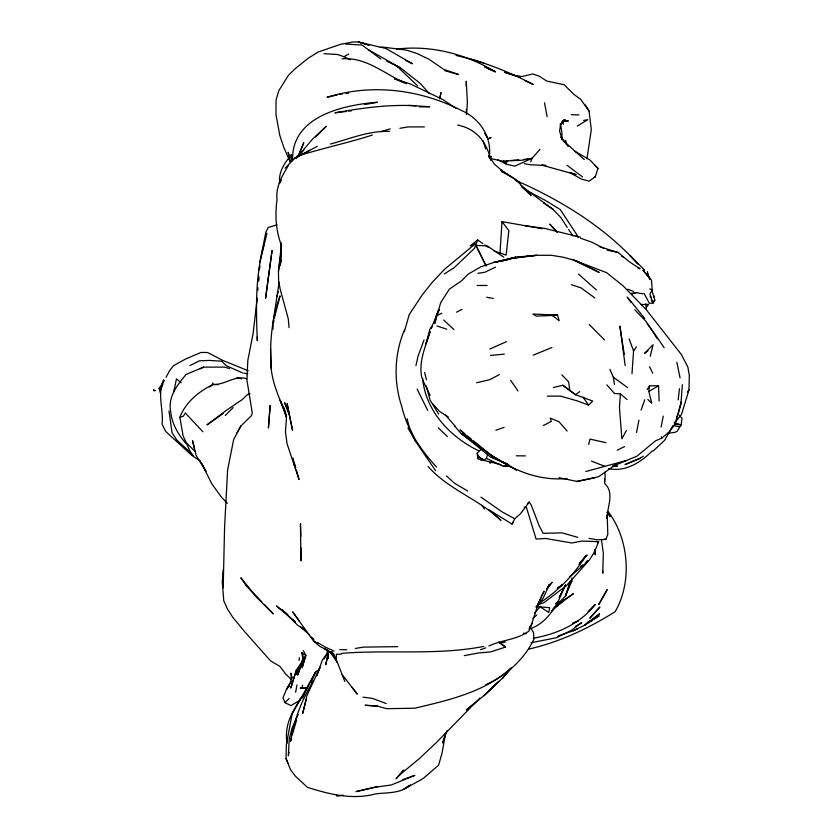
<?xml version="1.0" encoding="UTF-8"?>
<svg xmlns="http://www.w3.org/2000/svg" width="839" height="839" viewBox="0 0 839 839"><rect width="100%" height="100%" fill="white"/><g stroke="black" fill="none" stroke-linecap="round" stroke-linejoin="round"><path stroke-width="1.26" d="M644.1 293.461L649.386 303.33L652.899 303.047L649.973 294.111L652.197 289.623L651.494 280.257L642.957 270.179L648.725 277.069L649.722 279.439M223.111 569.849L223.195 587.835L224.579 527.343L227.61 469.987L233.641 439.563L240.615 426.369L251.606 415.42L252.224 412.547L246.928 380.067L247.809 360.434L253.116 333.523L257.185 298.632M257.321 336.879L257.29 340.613C256 308.888 255.255 276.314 263.729 245.46M272.99 329.15L273.063 325.501M410.376 784.843C401.503 793.6 387.282 792.477 375.778 793.83C352.779 800.154 329.475 794.355 307.41 787.318L295.255 776.023L290.619 769.94L286.057 758.55L286.34 744.665L292.15 713.895L315.789 671.756L318.904 669.774M287.011 743.291C283.865 724.026 293.461 708.986 304.232 694.042M675.143 422.279L681.457 414.508L688.966 390.03L689.333 375.494L687.886 367.146L681.415 354.582L646.282 309.696L622.884 285.659L606.618 272.675L573.404 259.985L563.189 257.237L551.433 255.276L536.541 255.308L515.943 257.174L493.94 262.429L480.663 266.917L467.942 274.29L461.46 280.918L449.368 289.14L440.664 302.68L434.78 323.487L436.521 315.695L439.248 309.581L436.416 315.999L438.398 310.577M286.602 416.815C280.121 399.217 270.903 381.724 270.882 362.333C269.78 339.889 272.287 317.048 280.048 295.884L274.384 317.971M336.187 659.349L336.418 654.2L341.274 654.189M534.506 613.204L540.578 606.272M502.016 221.622L508.853 230.526L506.127 255.15L499.992 252.927L502.016 221.622L541.973 228.69M466.589 114.534L467.386 102.169L466.274 81.268L466.295 86.375M606.838 384.891L614.526 393.501L620.357 393.869L619.455 407.618L621.877 438.755L626.502 430.428M258.643 281.117L258.821 278.569M259.419 269.665L259.681 265.848L259.345 269.77M328.448 652.302L327.976 658.605L327.881 650.886M559.078 477.737L576.907 481.387L598.564 476.751L614.379 465.551L636.853 456.248L655.511 440.842L661.698 438.168L669.27 431.896L674.913 424.398L680.922 404.167L682.369 384.682M256.975 300.719L257.164 298.149M257.762 290.409L257.961 287.829M258.548 280.09L258.852 276.22M289.067 327.661L288.259 318.715L280.247 289.476L278.6 280.876L278.454 271.385L281.306 245.387M223.101 573.184L222.251 581.616L223.793 600.881L227.484 609.062L232.875 617.431L244.338 631.295L270.546 660.88L279.869 666.334L285.921 674.273L291.227 679.275M629.072 338.809L633.571 350.88L631.987 373.712M292.654 160.427C291.049 116.411 343.099 104.98 377.33 102.264L364.881 104.529M291.448 675.605L291.982 678.405L290.913 673.098L291.448 675.605L290.724 681.897L286.886 689.291M678.174 399.899L679.454 388.719M299.072 660.482L299.397 657.724M647.813 399.437L651.735 403.265L648.841 391.456L649.533 385.825L658.552 385.762L659.108 400.948M272.518 325.647L279.104 282.219M296.482 158.581L296.786 156.379M279.639 263.299L280.834 254.951L278.454 271.385M586.964 158.781L591.306 129.646L589.041 110.989L580.672 99.306L574.17 94.608L564.154 84.739L546.734 81.047L539.099 76.097L532.807 73.958L522.11 76.517L513.458 75.426M288.962 752.174L288.364 755.845L289.245 738.834L292.161 727.843L298.233 714.45M193.547 455.567L190.149 453.857L165.671 431.435L162.126 424.272C163.626 409.338 157.019 394.015 163.668 379.731M604.541 481.785L605.244 476.122L604.699 472.284M273.504 322.994L273.944 320.488M295.622 692.269L296.996 684.918M281.39 259.303L280.205 265.585L281.338 253.839L280.96 242.754L281.464 244.862M327.671 649.69L326.801 654.294L324.116 659.087M636.518 432.494L638.951 420.066M661.09 427.061L663.261 416.123M328.542 651.033L325.731 664.792L328.448 653.466M570.331 580.987L565.434 596.036L553.058 608.82M439.72 98.677L440.989 92.615L439.751 98.782M173.547 392.631L176.473 378.882L181.151 382.783M415.955 365.615L418.011 356.313L424.041 340.026M588.674 444.492L589.974 439.101L605.936 442.656M266.959 233.273L259.933 262.03L265.816 232.33L268.239 227.463L277.006 224.873M307.022 688.074L300.079 688.085L301.851 688.441L302.659 685.159M650.235 356.239L653.099 344.703L644.446 353.46L647.949 350.629M681.1 401.996L678.069 414.13L676.486 417.444M291.563 737.512L290.609 741.309C293.996 719.946 301.998 699.359 313.325 680.943M292.192 734.985L296.618 720.124M306.487 698.667L302.69 713.465L306.885 695.646L320.026 667.351L316.775 675.689L322.417 659.874L327.325 653.245M276.954 296.566L278.275 291.511M488.864 645.999C501.753 639.853 517.768 639.706 529.073 630.907C534.328 617.84 537.149 603.734 544.123 591.201L536.289 607.551L543.315 597.892L549.419 584.301L546.745 589.251L552.156 582.266L547.447 587.929M305.302 656.591L302.113 667.813L305.878 655.469L303.319 650.561M404.356 331.646L409.264 314.51L422.248 294.877L432.127 282.449L444.618 269.235L475.891 243.331L470.123 245.932L477.674 239.923L482.813 243.551M481.397 449.043L477.181 453.165L478.891 457.003L483.61 460.296L486.41 458.398L487.795 453.71M444.324 273.944L454.402 267.484L474.496 248.302L477.674 239.923M296.45 669.847L290.829 687.875L296.45 669.847L299.974 665.128L296.587 674.556C296.062 666.114 306.581 660.975 301.83 652.773L305.878 655.469L303.183 660.146L301.83 652.773M570.163 172.729L581.364 179.085L589.125 181.14L595.271 176.809L597.997 168.45L589.848 159.903L574.337 150.999M303.141 658.741L297.709 675.154L303.288 659.066M430.019 331.992C425.394 346.843 418.189 362.5 421.986 378.295M431.246 328.448L438.315 310.682M446.977 730.685L442.719 742.935L445.53 733.422L442.08 752.929L438.598 765.189L423.118 778.561L403.653 789.363L408.897 785.577M641.08 410.051L644.782 399.721M404.492 329.979C394.141 354.027 393.533 381.839 401.797 406.632C407.303 430.05 420.36 449.725 436.605 467.082M572.083 578.134L565.434 596.036L572.02 580.651L569.44 584.909M429.956 331.73L425.939 343.801L429.935 329.161L432.064 326.077L431.215 328.343M603.44 539.624L605.936 539.288L607.803 534.307L607.205 514.978L607.153 518.67C606.817 507.039 615.018 493.101 604.793 483.652L604.625 479.017M163.06 383.822L160.973 389.327L159.116 388.415L164.308 380.518M298.663 155.813L303.781 142.672L297.918 156.432L312.318 139.326L326.402 126.238L315.464 136.956M482.415 458.608L481.67 460.475L477.831 458.608L477.181 453.165M564.773 586.01L563.808 588.412C557.4 604.877 548.328 621.814 530.909 628.558M291.437 681.184L286.697 688.735L282.974 697.901L285.019 702.704L291.018 705.599L300.488 699.999M524.113 507.176L526.441 507.448L536.111 539.058L545.518 538.46L571.946 542.99L581.972 541.04L598.679 541.69L594.064 552.67L589.576 559.749L566.535 585.58L543.976 602.633L537.747 604.741M530.657 161.791L532.167 158.246L539.886 149.363M288.438 165.461C281.967 175.949 275.591 187.045 276.996 199.86C274.877 215.256 275.842 231.176 281.6 245.722M311.185 682.243L315.789 671.756L304.484 693.496M428.121 466.494C448.288 489.577 479.038 499.195 500.988 520.411L489.106 509.913L512.042 524.081L514.758 518.764L520.484 513.762L529.283 502.026L531.36 505.403L539.267 526.001L543.116 533.31L562.088 532.901L577.735 537.338M302.103 698.069L303.288 695.783M166.091 377.225L169.635 370.618L173.589 365.573L185.482 359.082L200.993 352.422L207.621 352.527L222.828 360.445L248.239 370.754M302.648 697.251L304.41 694.01M200.573 461.188L191.911 455.462L183.112 435.923L179.882 417.245C185.713 402.101 198.801 391.509 213.012 384.461C224.936 385.122 234.658 375.012 246.666 378.662M536.467 607.163L538.9 602.706M237.112 432.662L241.118 425.635M672.805 425.866L664.519 440.423L653.151 450.994M528.979 629.072L532.304 623.377M647.194 389.59L649.533 385.825M651.305 299.806L652.899 303.047L654.819 300.037L651.693 289.759M512.042 524.081L513.405 521.952M652.899 303.047L654.819 300.037M633.571 350.88L636.434 346.874M279.23 183.07L281.443 180.186M288.784 158.141C283.152 164.947 278.212 173.977 279.848 183.059M687.382 391.991L688.966 390.03M474.496 703.113L466.316 709.983L483.977 695.625L503.012 677.713L510.867 668.473M503.012 677.713L511.538 667.771M402.993 771.01L396.071 778.77L403.769 770.233M597.536 542.98L598.679 541.69M560.316 124.455L564.574 119.673L560.683 124.256L559.55 130.999L562.099 139.012M403.863 770.181L399.647 774.9L419.217 758.718L436.081 742.851L479.866 698.069M580.043 562.675L587.048 555.04L579.036 564.458L585.821 555.628C574.086 575.103 557.767 591.296 538.711 603.608M298.768 155.53L303.844 150.055M285.019 702.704L289.13 698.426M560.242 124.927L565.255 119.757L562.927 120.669M285.145 168.104L294.374 158.581L299.806 154.376M477.831 458.608L479.352 457.087L483.61 460.296L500.988 464.691M225.261 415.483L233.158 407.597M286.697 688.735L289.329 686.134M510.741 668.253C484.701 692.196 448.299 700.219 414.865 708.221L386.695 708.661L376.543 705.935L378.001 706.281L365.206 705.253L375.285 705.861M646.25 307.116L647.991 305.406M588.139 611.463L595.239 604.51C580.148 623.817 557.023 634.127 533.342 638.185M498.083 682.097L483.977 695.625L498.964 681.247M547.353 396.165L560.567 396.092L577.651 401.032L588.517 405.111L592.754 401.063L575.512 394.697L562.843 385.258L553.394 387.566M532.912 618.374L536.75 614.997M556.016 603.692L558.858 601.185L555.701 603.493M652.291 450.91C640.786 462.436 625.412 472.189 608.464 468.665M551.527 611.065L564.752 599.717L556.834 605.8L573.404 593.718L562.654 600.766M569.639 576.802L585.454 563.409L587.877 560.536L586.01 562.036M527.469 503.463L529.283 502.026M560.431 586.188L562.434 584.668L557.526 588.097M580.494 566.535L582.57 565.004M579.686 391.656L575.512 394.697L562.843 385.258M223.069 413.585L206.971 424.922L225.492 410.963L241.978 399.794L247.641 394.414L250.085 393.806M209.278 387.083L213.096 384.493L218.224 384.619M643.293 456.164L640.157 458.241L625.003 464.596L640.398 458.23M557.505 588.17L559.424 586.943L557.421 588.181M299.995 698.782L301.998 697.524M560.473 602.392L563.682 600.388L561.406 601.636M577.253 126.102L587.814 119.673L583.598 120.407M575.533 626.345L581.773 622.559L571.307 630.393L556.257 637.766L531.087 642.747M589.02 621.772L599.182 615.784L584.689 625.149L573.32 630.781L557.914 636.046M648.841 391.456L658.552 385.762M324.064 53.686L337.614 54.514L343.98 56.737L348.604 54.042M612.543 466.127L615.952 464.166M309.581 150.328L294.374 158.581L317.299 146.311M499.404 374.551L489.787 379.679L476.531 382.752M487.669 139.253L491.046 137.47L487.585 139.284M543.336 425.541L551.317 421.419L550.216 418.105L559.057 421.807L567.112 431.036M456.489 312.192L461.88 309.423M200.185 368.824L203.499 367.136L224.412 367.115L229.446 368.51M190.013 365.542L199.304 360.843L209.289 360.424L221.674 361.2L226.268 365.668L242.607 372.925M617.263 450.207L624.52 446.589M573.32 630.781L577.819 628.558M492.871 461.765L489.808 462.939L493.196 461.817M495.503 267.169L484.69 272.287L477.863 273.304M506.462 341.641L489.819 349.066M593.897 177.448L595.271 176.809M573.027 623.241L578.522 620.682L572.597 623.283M436.521 315.695L441.891 313.293M587.803 622.643L591.988 620.797L587.153 622.339M551.957 347.472L533.279 355.149M203.499 367.136L186.08 374.488C177.333 384.902 167.748 396.973 170.684 411.55C171.764 423.601 178.256 434.571 186.038 443.579M485.76 684.718C506.022 675.678 524.354 659.454 533.877 639.234L533.499 632.375L529.64 626.492M302.281 154.638C325.427 147.654 349.139 142.483 372.285 135.089M480.516 649.732L485.781 647.834M495.849 430.26L504.103 427.355M402.856 779.588L414.865 775.362L391.435 784.937L375.62 787.192L356.061 791.596L377.686 786.489M505.581 647.058L498.806 642.202L505.581 647.058L490.951 651.861L478.419 653.004L464.271 655.637M505.613 260.51L515.943 257.174L493.94 262.429L498.618 261.747M631.515 294.028L635.836 292.675L642.989 293.818M330.503 144.014C349.936 138.771 369.003 130.622 389.537 131.398M179.882 417.245L183.405 416.196L185.314 412.977L202.912 431.802M380.906 131.629L390.198 128.881M585.79 471.508L626.439 460.485M528.738 649.113C559.592 642.108 588.506 628.453 615.123 611.694C632.575 581.773 628.831 538.607 608.065 511.486M500.254 643.282L505.267 641.971M527.374 159.41L532.167 158.246L514.863 166.122L506.798 164.308L497.684 159.788M337.184 94.901L327.063 97.293C371.74 83.239 420.559 89.406 461.974 110.727C479.971 118.677 492.147 137.281 489.252 157.218M576.466 481.628L595.26 477.716M483.767 646.418C436.962 655.553 388.887 649.564 341.515 653.35M630.739 293.556L635.836 292.675M399.867 128.304L407.88 126.941L424.398 126.899M343.13 795.173L336.953 796.169L336.46 794.869M486.41 458.398L503.253 466.243L509.399 465.257M355.348 648.432L363.581 647.11L397.707 646.649M500.956 261.401L503.295 261.055M667.645 433.354L675.269 432.263L677.167 431.225L681.121 424.985L681.981 418.252L679.412 415.284M380.203 47.445L382.804 47.099L406.37 50.088L417.423 53.696L429.128 59.349L443.453 69.218L458.639 74.545L444.817 70.717M346.339 111.451L334.971 112.825C361.651 108.063 388.803 104.162 415.966 105.829M348.856 111.147L351.384 110.842M605.936 539.288L597.221 539.813L589.009 538.344M339.722 94.304L342.26 94.01M346.067 93.58L348.604 93.297M490.458 355.421L504.323 354.131M552.429 315.485L557.526 315.044L559.173 320.739L552.429 315.485L536.215 316.114L532.87 314.038L557.526 315.044M508.424 160.689L505.844 160.91L521.26 160.301L529.105 158.97L523.935 159.4M511.014 160.48L518.764 159.83M561.91 121.477L568.381 120.952L563.756 120.355M612.439 466.526L617.452 466.148L612.543 466.432M301.851 688.441L306.917 688.148M396.585 49.092C431.089 44.97 465.739 53.916 495.241 71.776L488.308 68.683M641.216 304.547L648.578 304.4M419.5 106.92L429.641 106.763L408.708 105.347M477.16 285.459L487.092 285.48M516.268 455.797L525.403 455.881M339.68 649.638L346.822 649.785M535.985 606.587L549.713 607.688L548.8 612.48L540.536 607.048M566.986 478.503C525.266 482.435 489.2 456.877 460.108 429.904L464.816 433.773M489.168 156.809L491.623 156.883L489.053 156.631M475.975 245.428L486.033 265.827L475.975 245.428L486.987 245.806L503.788 257.154M571.286 114.681L578.983 114.943M503.253 466.243L509.367 466.453L506.976 465.949M345.469 44.037L362.102 45.065L380.854 59.055M342.102 58.824C366.265 56.748 385.405 74.661 406.475 83.669M674.881 424.188L681.121 424.985L675.28 422.929M363.014 697.167L372.411 698.384L386.223 703.564M525.298 225.775L544.647 228.376L580.389 237.238M456.059 55.447C482.855 61.352 508.958 71.714 533.184 84.445L524.941 80.659M486.714 297.289L493.29 298.411M524.249 163.668L530.72 164.79L545.969 165.493L541.91 165.126L576.11 174.669L570.226 172.519M523.4 633.172L526.357 633.697M243.897 373.145L247.757 373.837M236.682 377.896L241.58 378.777M599.298 246.614L618.165 252.487L629.103 261.632L640.115 268.816L637.881 267.746M607.069 250.169L618.165 252.487M489.787 158.351L507.06 162.179L503.505 160.616M649.575 288.983L652.197 289.623M673.339 425.415L679.422 426.894M494.255 251.155L499.992 252.927M504.491 72.332L520.348 77.251L504.417 72.039M470.585 58.95L484.145 63.156M571.359 284.715L580.955 287.819L594.851 297.95M436.878 325.931L446.768 329.224M507.689 73.203L513.541 75.174M457.748 125.063C476.741 128.986 486.337 141.812 491.004 160.354L488.55 155.76M627.866 289.287L633.403 291.364M591.495 461.104L604.615 466.274M507.364 463.988L490.983 457.402L461.628 433.742L470.836 440.433L460.947 433.354L454.371 425.782M507.626 464.051L502.225 461.807L516.583 470.081L491.004 455.084L493.395 456.982L473.511 440.863M404.01 82.746L394.351 78.677L410.523 84.036L443.296 99.778L456.038 108.493M501.271 171.292L510.678 176.347L520.495 183.122L515.335 180.312M484.879 66.994L495.524 71.735L485.047 66.984M334.111 651.095L325.417 647.184L317.457 642.433M576.005 236.074L578.344 237.164M580.682 238.255L591.715 242.146L604.08 248.47M386.727 61.163L400.413 67.844L420.329 83.501L429.023 93.276M343.98 56.737L350.262 59.8M405.468 60.303L412.431 63.764L385.772 48.421L358.368 42.013L353.282 41.95L340.728 44.268L318.044 52.07L307.903 58.457L294.825 69.008L288.417 75.342L278.768 90.727L276.062 100.093L275.968 114.691L279.859 135.635L284.033 147.989L290.556 162.63M515.702 180.364C561.27 200.385 604.447 226.887 637.934 263.96L630.11 255.654L644.646 270.158M478.849 450.868C450.428 437.245 425.415 411.016 422.688 378.483M526.525 190.411L544.951 200.164L560.232 209.54L578.134 236.755M400.413 67.844L368.52 49.837M514.758 518.764L502.047 511.863L480.967 497.139M467.711 491.035L454.507 483.243L446.516 475.923M621.709 256.304L623.786 257.563M305.365 630.037L297.835 625.412L281.904 609.596L287.672 614.809M304.547 629.47L300.352 626.869L309.549 634.829M317.719 643.565L313.524 640.965L292.685 611.872L299.575 621.426M316.387 642.737L313.524 640.965L319.774 646.355L328.08 650.76L331.961 654.588L337.645 663.041L344.787 681.436M448.288 416.983L439.51 411.383L432.976 404.01M501.638 170.705L511.517 177.092M543.662 203.038L553.058 209.393L560.871 217.521L567.227 227.411M503.757 162.242L506.798 164.308M484.879 244.998L487.962 247.18M609.932 369.412L613.34 377.204L627.666 387.649M521.921 186.489L553.058 209.393M567.028 165.241L582.465 176.914M455.21 426.202L445.006 414.529M283.624 611.505L276.43 605.947L295.338 621.793L293.451 620.021M285.68 613.089L287.735 614.683M471.518 439.248L467.648 436.091M620.357 393.869L627.069 399.532M521.795 186.73L525.728 190.096M584.301 159.588L564.406 141.623L560.861 137.156M313.723 639.465L310.944 637.042L313.587 639.633M578.47 274.07L596.361 289.927M521.05 185.723L525.822 190.034M192.131 453.983L176.788 440.035L172.068 432.756L168.985 410.869M443.747 320.005L453.889 329.559M438.252 427.827L447.407 436.511M396.868 66.166L417.507 85.746M522.739 187.506L531.139 195.529L515.901 179.672L500.705 169.981L504.239 172.624L494.265 164.014L488.77 155.498M184.926 441.419L186.625 443.065M185.839 442.331L195.571 451.906M594.924 165.388L597.997 168.45M589.303 324.599L604.552 339.952M557.253 231.942L549.66 224.107L557.18 232.225M634.724 309.696L645.925 321.306L657.409 338.809M561.836 374.813L568.632 381.881L569.817 390.607M251.354 590.834L240.856 577.746L245.806 585.003L259.241 599.13M259.985 599.906L261.747 601.762M264.411 604.562L273.273 613.875L256.734 597.389L245.806 585.003M227.296 503.285L221.328 496.982L211.806 483.841L201.339 462.918L205.975 471.245L196.19 455.546L192.498 440.653L194.543 448.571M564.406 141.623L568.202 146.248L560.966 137.26M330.325 652.595L331.961 654.588M628.327 298.254L644.824 318.589M352.076 687.382L357.267 694.126L342.018 674.472M627.069 297.048L630.949 302.176M647.257 323.707L651.913 329.863M573.047 236L568.643 229.613M607.216 512.304L610.11 516.373L607.142 512.189M481.901 505.435L484.449 508.99M650.068 296.115L651.368 297.96M484.575 133.338L485.875 135.184M510.573 380.235L517.936 390.848M435.63 470.721L415.462 441.167L407.911 427.984M652.69 330.891L664.173 347.713M485.592 134.932L487.753 138.099L486.494 136.159M583.095 397.088L588.517 405.111M589.041 110.989L585.276 104.959M438.629 414.047L430.071 400.088L426.296 385.877M334.604 656.507L331.709 651.693L333.555 653.938L337.236 662.464M647.53 273.745L650.078 278.789M417.119 389.065L427.701 410.428M649.575 366.737L652.763 373.261M422.594 379.92L430.124 395.316M415.462 441.167L409.38 427.481L407.02 418.619M286.057 758.55L287.882 763.091M286.34 416.92L280.236 400.287L285.417 411.823L286.414 418.651L285.449 431.907L287.064 443.768L299.03 479.562L296.387 469.997M290.063 158.057L288.134 152.289L290.388 162.221M482.918 140.491L485.613 148.943M674.241 422.237L674.913 424.398M283.666 407.408L286.498 416.931M212.634 382.951L213.096 384.493M294.73 464.03L295.716 467.606M680.051 377.833L676.842 362.238M159.116 388.415L160.343 393.03M424.586 372.526L426.464 379.731M594.484 550.971L595.323 554.778L594.494 549.734M291.584 157.092L291.081 154.586L291.626 161.025M293.073 458.052L294.741 466.715L294.258 462.918M562.78 121.215L563.357 124.214M544.532 102.819L547.122 116.652M661.457 436.825L661.698 438.168M560.442 123.585L561.868 132.205L562.078 139.788M624.289 354.509L619.895 326.088L625.17 365.626M613.34 377.204L614.442 384.472M601.521 539.938L603.325 553.205L602.78 573.205L602.706 570.803M647.498 271.563L647.928 274.919M645.81 303.77L646.429 308.941M565.706 140.291L566.094 143.731M653.906 295.601L654.011 296.88M270.588 348.604L271.123 368.29M300.782 536.299L300.467 523.767L300.928 560.851L300.918 547.825M466.4 109.343L466.421 114.45M269.822 409.568L268.428 428.026L270.179 405.384L269.822 409.568M268.218 278.569L265.596 298.244L272.067 250.494L268.218 278.569M153.663 389.925L153.547 390.534L155.288 390.733L153.663 389.925M565.517 585.056L559.204 597.368L565.496 585.066M607.079 589.827L598.805 604.405L607.079 589.827M595.407 611.977L589.807 618.238L599.875 607.048L595.407 611.977M599.455 613.938L584.689 625.149L599.455 613.938M518.25 257.332L510.28 258.611L536.541 255.308L518.25 257.332M363.308 43.429L358.368 42.013L369.15 45.17L363.308 43.429M576.781 261.086L573.404 259.985L599.193 272.413L576.781 261.086M333.555 653.938L327.304 650.844L324.263 648.327L333.555 653.938M287.148 408.509L284.557 402.605L289.182 414.309L292.538 430.229L287.137 403.611L289.182 414.309L287.148 408.509"/></g></svg>
